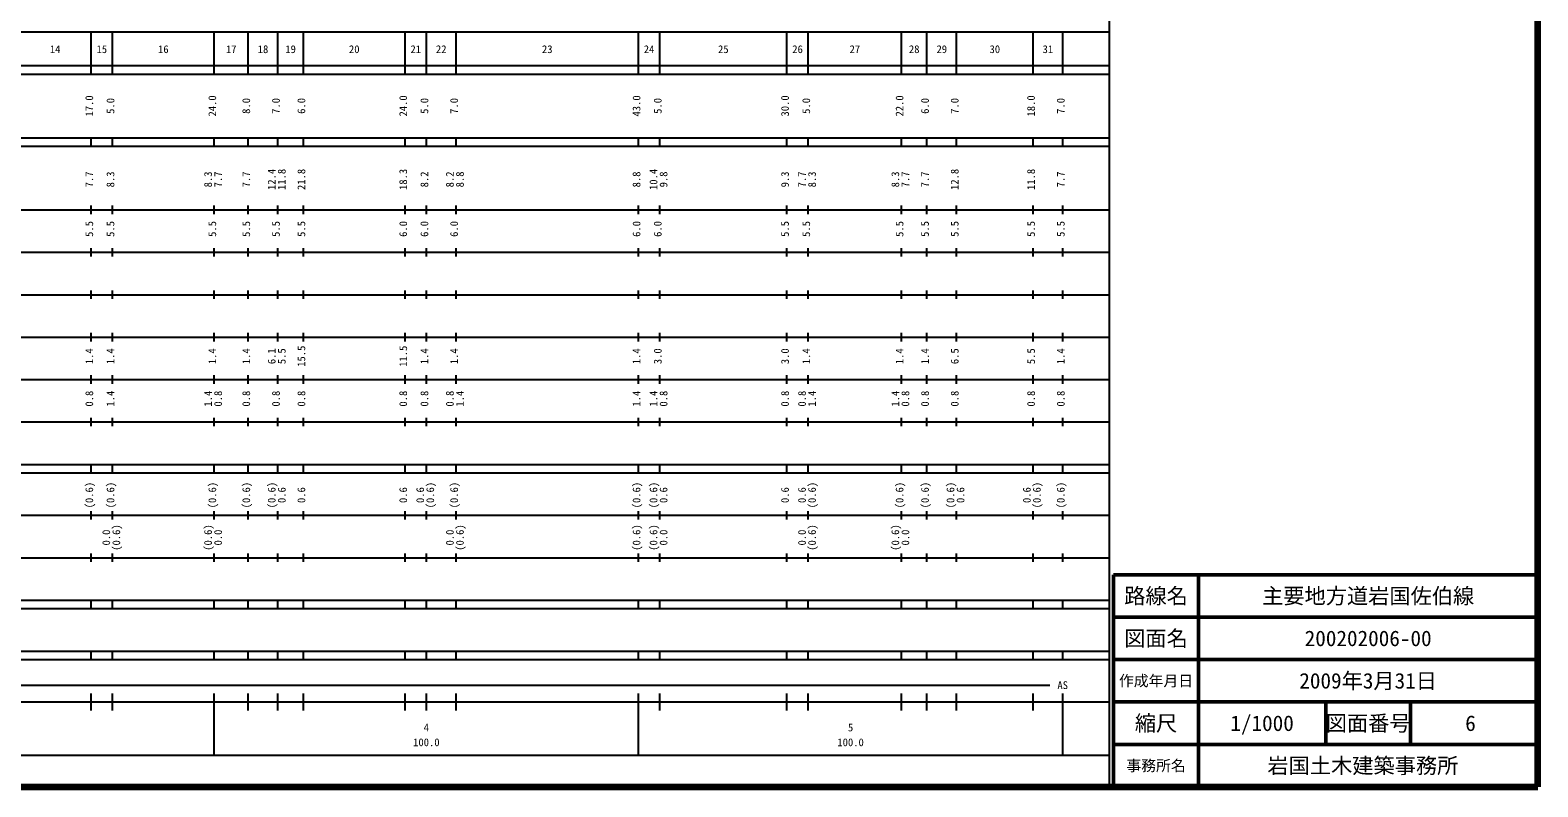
# Model space of a CAD drawing. Units: millimetres on the paper, enlarged 1000 times. Extents: x 40000 to 680000, y 20000 to 380000.
# Drawn here: x 324606 to 680000, y 20000 to 198357 of the extents above; entities that cross this region are included whole.
import ezdxf
from ezdxf.enums import TextEntityAlignment as Align

# ---------------------------------------------------------------- set-up
doc = ezdxf.new("R2010")
doc.units = ezdxf.units.MM
doc.header["$LTSCALE"] = 1000
for name, color, linetype, lineweight in [('M-TTL', 2, 'Continuous', 140), ('M-TTL-BAND', 7, 'Continuous', 25), ('M-TTL-FRAM', 2, 'Continuous', 50), ('M-TTL-LINE', 7, 'Continuous', 50)]:
    doc.layers.add(name, color=color, linetype=linetype, lineweight=lineweight)
doc.layers.add('M-TTL-TXT', color=7, linetype='Continuous')
doc.styles.add('ＭＳ ゴシック', font='')
doc.styles.get('ＭＳ ゴシック').set_extended_font_data('MS Gothic')

msp = doc.modelspace()

# ---------------------------------------------------------------- linework, layer by layer
at = {"layer": 'M-TTL'}
for p, q in [((680000, 20000), (680000, 380000)), ((40000, 20000), (680000, 20000))]:
    msp.add_line(p, q, dxfattribs=at)
at = {"layer": 'M-TTL-BAND'}
for p, q in [((579000, 20000), (579000, 370000)), ((68000, 198000), (579000, 198000)), ((339000, 188000), (339000, 198000)), ((344000, 188000), (344000, 198000)), ((368000, 188000), (368000, 198000)), ((376000, 188000), (376000, 198000)), ((383000, 188000), (383000, 198000)), ((389000, 188000), (389000, 198000)), ((413000, 188000), (413000, 198000)), ((418000, 188000), (418000, 198000)), ((425000, 188000), (425000, 198000)), ((468000, 188000), (468000, 198000)), ((473000, 188000), (473000, 198000)), ((503000, 188000), (503000, 198000)), ((508000, 188000), (508000, 198000)), ((530000, 188000), (530000, 198000)), ((536000, 188000), (536000, 198000)), ((543000, 188000), (543000, 198000)), ((561000, 188000), (561000, 198000)), ((568000, 188000), (568000, 198000)), ((40000, 190000), (579000, 190000)), ((40000, 188000), (579000, 188000)), ((40000, 173000), (579000, 173000)), ((40000, 171000), (579000, 171000)), ((339000, 171000), (339000, 173000)), ((344000, 171000), (344000, 173000)), ((368000, 171000), (368000, 173000)), ((376000, 171000), (376000, 173000)), ((383000, 171000), (383000, 173000)), ((389000, 171000), (389000, 173000)), ((413000, 171000), (413000, 173000)), ((418000, 171000), (418000, 173000)), ((425000, 171000), (425000, 173000)), ((468000, 171000), (468000, 173000)), ((473000, 171000), (473000, 173000)), ((503000, 171000), (503000, 173000)), ((508000, 171000), (508000, 173000)), ((530000, 171000), (530000, 173000)), ((536000, 171000), (536000, 173000)), ((543000, 171000), (543000, 173000)), ((561000, 171000), (561000, 173000)), ((568000, 171000), (568000, 173000)), ((339000, 155000), (339000, 157000)), ((344000, 155000), (344000, 157000)), ((368000, 155000), (368000, 157000)), ((376000, 155000), (376000, 157000)), ((383000, 155000), (383000, 157000)), ((389000, 155000), (389000, 157000)), ((413000, 155000), (413000, 157000)), ((418000, 155000), (418000, 157000)), ((425000, 155000), (425000, 157000)), ((468000, 155000), (468000, 157000)), ((473000, 155000), (473000, 157000)), ((503000, 155000), (503000, 157000)), ((508000, 155000), (508000, 157000)), ((530000, 155000), (530000, 157000)), ((536000, 155000), (536000, 157000)), ((543000, 155000), (543000, 157000)), ((561000, 155000), (561000, 157000)), ((568000, 155000), (568000, 157000)), ((40000, 156000), (579000, 156000)), ((46000, 146000), (579000, 146000)), ((339000, 145000), (339000, 147000)), ((344000, 145000), (344000, 147000)), ((368000, 145000), (368000, 147000)), ((376000, 145000), (376000, 147000)), ((383000, 145000), (383000, 147000)), ((389000, 145000), (389000, 147000)), ((413000, 145000), (413000, 147000)), ((418000, 145000), (418000, 147000)), ((425000, 145000), (425000, 147000)), ((468000, 145000), (468000, 147000)), ((473000, 145000), (473000, 147000)), ((503000, 145000), (503000, 147000)), ((508000, 145000), (508000, 147000)), ((530000, 145000), (530000, 147000)), ((536000, 145000), (536000, 147000)), ((543000, 145000), (543000, 147000)), ((561000, 145000), (561000, 147000)), ((568000, 145000), (568000, 147000)), ((52000, 136000), (579000, 136000)), ((339000, 135000), (339000, 137000)), ((344000, 135000), (344000, 137000)), ((368000, 135000), (368000, 137000)), ((376000, 135000), (376000, 137000)), ((383000, 135000), (383000, 137000)), ((389000, 135000), (389000, 137000)), ((413000, 135000), (413000, 137000)), ((418000, 135000), (418000, 137000)), ((425000, 135000), (425000, 137000)), ((468000, 135000), (468000, 137000)), ((473000, 135000), (473000, 137000)), ((503000, 135000), (503000, 137000)), ((508000, 135000), (508000, 137000)), ((530000, 135000), (530000, 137000)), ((536000, 135000), (536000, 137000)), ((543000, 135000), (543000, 137000)), ((561000, 135000), (561000, 137000)), ((568000, 135000), (568000, 137000)), ((46000, 126000), (579000, 126000)), ((339000, 125000), (339000, 127000)), ((344000, 125000), (344000, 127000)), ((368000, 125000), (368000, 127000)), ((376000, 125000), (376000, 127000)), ((383000, 125000), (383000, 127000)), ((389000, 125000), (389000, 127000)), ((413000, 125000), (413000, 127000)), ((418000, 125000), (418000, 127000)), ((425000, 125000), (425000, 127000)), ((468000, 125000), (468000, 127000)), ((473000, 125000), (473000, 127000)), ((503000, 125000), (503000, 127000)), ((508000, 125000), (508000, 127000)), ((530000, 125000), (530000, 127000)), ((536000, 125000), (536000, 127000)), ((543000, 125000), (543000, 127000)), ((561000, 125000), (561000, 127000)), ((568000, 125000), (568000, 127000)), ((52000, 116000), (579000, 116000)), ((339000, 115000), (339000, 117000)), ((344000, 115000), (344000, 117000)), ((368000, 115000), (368000, 117000)), ((376000, 115000), (376000, 117000)), ((383000, 115000), (383000, 117000)), ((389000, 115000), (389000, 117000)), ((413000, 115000), (413000, 117000)), ((418000, 115000), (418000, 117000)), ((425000, 115000), (425000, 117000)), ((468000, 115000), (468000, 117000)), ((473000, 115000), (473000, 117000)), ((503000, 115000), (503000, 117000)), ((508000, 115000), (508000, 117000)), ((530000, 115000), (530000, 117000)), ((536000, 115000), (536000, 117000)), ((543000, 115000), (543000, 117000)), ((561000, 115000), (561000, 117000)), ((568000, 115000), (568000, 117000)), ((339000, 105000), (339000, 107000)), ((344000, 105000), (344000, 107000)), ((368000, 105000), (368000, 107000)), ((376000, 105000), (376000, 107000)), ((383000, 105000), (383000, 107000)), ((389000, 105000), (389000, 107000)), ((413000, 105000), (413000, 107000)), ((418000, 105000), (418000, 107000)), ((425000, 105000), (425000, 107000)), ((468000, 105000), (468000, 107000)), ((473000, 105000), (473000, 107000)), ((503000, 105000), (503000, 107000)), ((508000, 105000), (508000, 107000)), ((530000, 105000), (530000, 107000)), ((536000, 105000), (536000, 107000)), ((543000, 105000), (543000, 107000)), ((561000, 105000), (561000, 107000)), ((568000, 105000), (568000, 107000)), ((46000, 106000), (579000, 106000)), ((40000, 96000), (579000, 96000)), ((339000, 94000), (339000, 96000)), ((344000, 94000), (344000, 96000)), ((368000, 94000), (368000, 96000)), ((376000, 94000), (376000, 96000)), ((383000, 94000), (383000, 96000)), ((389000, 94000), (389000, 96000)), ((413000, 94000), (413000, 96000)), ((418000, 94000), (418000, 96000)), ((425000, 94000), (425000, 96000)), ((468000, 94000), (468000, 96000)), ((473000, 94000), (473000, 96000)), ((503000, 94000), (503000, 96000)), ((508000, 94000), (508000, 96000)), ((530000, 94000), (530000, 96000)), ((536000, 94000), (536000, 96000)), ((543000, 94000), (543000, 96000)), ((561000, 94000), (561000, 96000)), ((568000, 94000), (568000, 96000)), ((40000, 94000), (579000, 94000)), ((49000, 84000), (579000, 84000)), ((339000, 83000), (339000, 85000)), ((344000, 83000), (344000, 85000)), ((368000, 83000), (368000, 85000)), ((376000, 83000), (376000, 85000)), ((383000, 83000), (383000, 85000)), ((389000, 83000), (389000, 85000)), ((413000, 83000), (413000, 85000)), ((418000, 83000), (418000, 85000)), ((425000, 83000), (425000, 85000)), ((468000, 83000), (468000, 85000)), ((473000, 83000), (473000, 85000)), ((503000, 83000), (503000, 85000)), ((508000, 83000), (508000, 85000)), ((530000, 83000), (530000, 85000)), ((536000, 83000), (536000, 85000)), ((543000, 83000), (543000, 85000)), ((561000, 83000), (561000, 85000)), ((568000, 83000), (568000, 85000)), ((339000, 73000), (339000, 75000)), ((344000, 73000), (344000, 75000)), ((368000, 73000), (368000, 75000)), ((376000, 73000), (376000, 75000)), ((383000, 73000), (383000, 75000)), ((389000, 73000), (389000, 75000)), ((413000, 73000), (413000, 75000)), ((418000, 73000), (418000, 75000)), ((425000, 73000), (425000, 75000)), ((468000, 73000), (468000, 75000)), ((473000, 73000), (473000, 75000)), ((503000, 73000), (503000, 75000)), ((508000, 73000), (508000, 75000)), ((530000, 73000), (530000, 75000)), ((536000, 73000), (536000, 75000)), ((543000, 73000), (543000, 75000)), ((561000, 73000), (561000, 75000)), ((568000, 73000), (568000, 75000)), ((40000, 74000), (579000, 74000)), ((40000, 64000), (579000, 64000)), ((339000, 62000), (339000, 64000)), ((344000, 62000), (344000, 64000)), ((368000, 62000), (368000, 64000)), ((376000, 62000), (376000, 64000)), ((383000, 62000), (383000, 64000)), ((389000, 62000), (389000, 64000)), ((413000, 62000), (413000, 64000)), ((418000, 62000), (418000, 64000)), ((425000, 62000), (425000, 64000)), ((468000, 62000), (468000, 64000)), ((473000, 62000), (473000, 64000)), ((503000, 62000), (503000, 64000)), ((508000, 62000), (508000, 64000)), ((530000, 62000), (530000, 64000)), ((536000, 62000), (536000, 64000)), ((543000, 62000), (543000, 64000)), ((561000, 62000), (561000, 64000)), ((568000, 62000), (568000, 64000)), ((40000, 62000), (579000, 62000)), ((40000, 52000), (579000, 52000)), ((40000, 50000), (579000, 50000)), ((339000, 50000), (339000, 52000)), ((344000, 50000), (344000, 52000)), ((368000, 50000), (368000, 52000)), ((376000, 50000), (376000, 52000)), ((383000, 50000), (383000, 52000)), ((389000, 50000), (389000, 52000)), ((413000, 50000), (413000, 52000)), ((418000, 50000), (418000, 52000)), ((425000, 50000), (425000, 52000)), ((468000, 50000), (468000, 52000)), ((473000, 50000), (473000, 52000)), ((503000, 50000), (503000, 52000)), ((508000, 50000), (508000, 52000)), ((530000, 50000), (530000, 52000)), ((536000, 50000), (536000, 52000)), ((543000, 50000), (543000, 52000)), ((561000, 50000), (561000, 52000)), ((568000, 50000), (568000, 52000)), ((71000, 44000), (565000, 44000)), ((40000, 40000), (579000, 40000)), ((339000, 38000), (339000, 42000)), ((344000, 38000), (344000, 42000)), ((368000, 27500), (368000, 42000)), ((376000, 38000), (376000, 42000)), ((383000, 38000), (383000, 42000)), ((389000, 38000), (389000, 42000)), ((413000, 38000), (413000, 42000)), ((418000, 38000), (418000, 42000)), ((425000, 38000), (425000, 42000)), ((468000, 27500), (468000, 42000)), ((473000, 38000), (473000, 42000)), ((503000, 38000), (503000, 42000)), ((508000, 38000), (508000, 42000)), ((530000, 38000), (530000, 42000)), ((536000, 38000), (536000, 42000)), ((543000, 38000), (543000, 42000)), ((561000, 38000), (561000, 42000)), ((568000, 27500), (568000, 42000)), ((68000, 27500), (579000, 27500))]:
    msp.add_line(p, q, dxfattribs=at)
at = {"layer": 'M-TTL-FRAM'}
for p, q in [((680000, 70000), (580000, 70000)), ((580000, 70000), (580000, 20000))]:
    msp.add_line(p, q, dxfattribs=at)
at = {"layer": 'M-TTL-LINE'}
for p, q in [((600000, 70000), (600000, 20000)), ((680000, 60000), (580000, 60000)), ((680000, 50000), (580000, 50000)), ((680000, 40000), (580000, 40000)), ((630000, 40000), (630000, 30000)), ((650000, 40000), (650000, 30000)), ((680000, 30000), (580000, 30000))]:
    msp.add_line(p, q, dxfattribs=at)

# ---------------------------------------------------------------- texts
at = {"layer": 'M-TTL-BAND', "style": 'ＭＳ ゴシック'}
for s, p in [('14', (330500, 192405)), ('15', (341500, 192405)), ('16', (356000, 192405)), ('17', (372000, 192405)), ('18', (379500, 192405)), ('19', (386000, 192405)), ('20', (401000, 192405)), ('21', (415500, 192405)), ('22', (421500, 192405)), ('23', (446500, 192405)), ('24', (470500, 192405)), ('25', (488000, 192405)), ('26', (505500, 192405)), ('27', (519000, 192405)), ('28', (533000, 192405)), ('29', (539500, 192405)), ('30', (552000, 192405)), ('31', (564500, 192405)), ('AS', (568000, 42500)), ('4', (418000, 32523)), ('5', (518000, 32523)), ('100.0', (418000, 29033)), ('100.0', (518000, 29033))]:
    msp.add_text(s, height=1833, dxfattribs=at).set_placement(p, align=Align.BOTTOM_CENTER)
for s, p in [('17.0', (340000, 180500)), ('5.0', (345000, 180500)), ('24.0', (369000, 180500)), ('8.0', (377000, 180500)), ('7.0', (384000, 180500)), ('6.0', (390000, 180500)), ('24.0', (414000, 180500)), ('5.0', (419000, 180500)), ('7.0', (426000, 180500)), ('43.0', (469000, 180500)), ('5.0', (474000, 180500)), ('30.0', (504000, 180500)), ('5.0', (509000, 180500)), ('22.0', (531000, 180500)), ('6.0', (537000, 180500)), ('7.0', (544000, 180500)), ('18.0', (562000, 180500)), ('7.0', (569000, 180500)), ('7.7', (340000, 163174)), ('8.3', (345000, 163174)), ('8.3', (368000, 163174)), ('7.7', (370370, 163174)), ('7.7', (377000, 163174)), ('12.4', (383000, 163174)), ('11.8', (385370, 163174)), ('21.8', (390000, 163174)), ('18.3', (414000, 163174)), ('8.2', (419000, 163174)), ('8.2', (425000, 163174)), ('8.8', (427370, 163174)), ('8.8', (469000, 163174)), ('10.4', (473000, 163174)), ('9.8', (475370, 163174)), ('9.3', (504000, 163174)), ('7.7', (508000, 163174)), ('8.3', (510370, 163174)), ('8.3', (530000, 163174)), ('7.7', (532370, 163174)), ('7.7', (537000, 163174)), ('12.8', (544000, 163174)), ('11.8', (562000, 163174)), ('7.7', (569000, 163174)), ('5.5', (340000, 151500)), ('5.5', (345000, 151500)), ('5.5', (369000, 151500)), ('5.5', (377000, 151500)), ('5.5', (384000, 151500)), ('5.5', (390000, 151500)), ('6.0', (414000, 151500)), ('6.0', (419000, 151500)), ('6.0', (426000, 151500)), ('6.0', (469000, 151500)), ('6.0', (474000, 151500)), ('5.5', (504000, 151500)), ('5.5', (509000, 151500)), ('5.5', (531000, 151500)), ('5.5', (537000, 151500)), ('5.5', (544000, 151500)), ('5.5', (562000, 151500)), ('5.5', (569000, 151500)), ('1.4', (340000, 121500)), ('1.4', (345000, 121500)), ('1.4', (369000, 121500)), ('1.4', (377000, 121500)), ('6.1', (383000, 121500)), ('5.5', (385370, 121500)), ('15.5', (390000, 121500)), ('11.5', (414000, 121500)), ('1.4', (419000, 121500)), ('1.4', (426000, 121500)), ('1.4', (469000, 121500)), ('3.0', (474000, 121500)), ('3.0', (504000, 121500)), ('1.4', (509000, 121500)), ('1.4', (531000, 121500)), ('1.4', (537000, 121500)), ('6.5', (544000, 121500)), ('5.5', (562000, 121500)), ('1.4', (569000, 121500)), ('0.8', (340000, 111500)), ('1.4', (345000, 111500)), ('1.4', (368000, 111500)), ('0.8', (370370, 111500)), ('0.8', (377000, 111500)), ('0.8', (384000, 111500)), ('0.8', (390000, 111500)), ('0.8', (414000, 111500)), ('0.8', (419000, 111500)), ('0.8', (425000, 111500)), ('1.4', (427370, 111500)), ('1.4', (469000, 111500)), ('1.4', (473000, 111500)), ('0.8', (475370, 111500)), ('0.8', (504000, 111500)), ('0.8', (508000, 111500)), ('1.4', (510370, 111500)), ('1.4', (530000, 111500)), ('0.8', (532370, 111500)), ('0.8', (537000, 111500)), ('0.8', (544000, 111500)), ('0.8', (562000, 111500)), ('0.8', (569000, 111500)), ('(0.6)', (340000, 88764)), ('(0.6)', (345000, 88764)), ('(0.6)', (369000, 88764)), ('(0.6)', (377000, 88764)), ('(0.6)', (383000, 88764)), ('0.6', (385370, 88764)), ('0.6', (390000, 88764)), ('0.6', (414000, 88764)), ('0.6', (418000, 88764)), ('(0.6)', (420370, 88764)), ('(0.6)', (426000, 88764)), ('(0.6)', (469000, 88764)), ('(0.6)', (473000, 88764)), ('0.6', (475370, 88764)), ('0.6', (504000, 88764)), ('0.6', (508000, 88764)), ('(0.6)', (510370, 88764)), ('(0.6)', (531000, 88764)), ('(0.6)', (537000, 88764)), ('(0.6)', (543000, 88764)), ('0.6', (545370, 88764)), ('0.6', (561000, 88764)), ('(0.6)', (563370, 88764)), ('(0.6)', (569000, 88764)), ('0.0', (344000, 78764)), ('(0.6)', (346370, 78764)), ('(0.6)', (368000, 78764)), ('0.0', (370370, 78764)), ('0.0', (425000, 78764)), ('(0.6)', (427370, 78764)), ('(0.6)', (469000, 78764)), ('(0.6)', (473000, 78764)), ('0.0', (475370, 78764)), ('0.0', (508000, 78764)), ('(0.6)', (510370, 78764)), ('(0.6)', (530000, 78764)), ('0.0', (532370, 78764))]:
    msp.add_text(s, height=1833, rotation=90, dxfattribs=at).set_placement(p, align=Align.BOTTOM_CENTER)
at = {"layer": 'M-TTL-TXT', "style": 'ＭＳ ゴシック'}
for s, height, p in [('路線名', 3666, (590000, 65000)), ('路線名', 3666, (590000, 65000)), ('主要地方道岩国佐伯線', 3666, (640000, 65000)), ('図面名', 3666, (590000, 55000)), ('図面名', 3666, (590000, 55000)), ('200202006-00', 3666, (640000, 55000)), ('作成年月日', 2566, (590000, 45000)), ('作成年月日', 2566, (590000, 45000)), ('2009年3月31日', 3666, (640000, 45000)), ('縮尺', 3666, (590000, 35000)), ('縮尺', 3666, (590000, 35000)), ('1/1000', 3666, (615000, 35000)), ('図面番号', 3666, (640000, 35000)), ('図面番号', 3666, (640000, 35000)), ('6', 3666, (664125, 35000)), ('事務所名', 2566, (590000, 25000)), ('事務所名', 2566, (590000, 25000)), ('岩国土木建築事務所 ', 3666, (640000, 25000))]:
    msp.add_text(s, height=height, dxfattribs=at).set_placement(p, align=Align.MIDDLE_CENTER)

doc.saveas('drawing.dxf')
